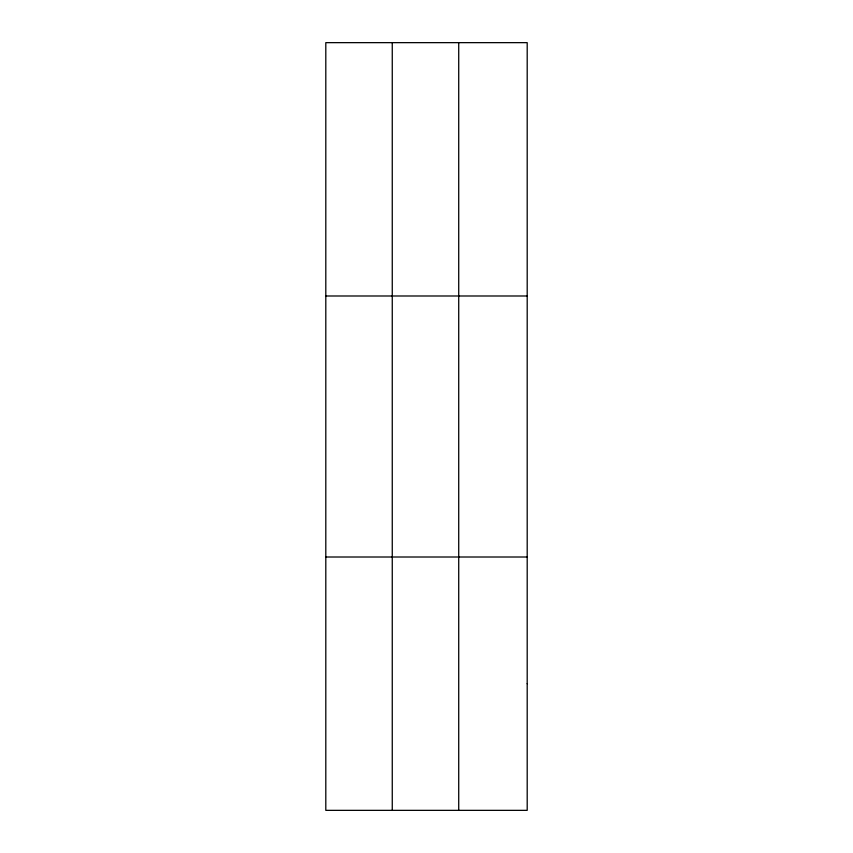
<?xml version="1.0" encoding="UTF-8"?>
<svg xmlns="http://www.w3.org/2000/svg" width="853" height="853" viewBox="0 0 853 853"><rect width="100%" height="100%" fill="white"/><g stroke="black" fill="none" stroke-linecap="round" stroke-linejoin="round"><path stroke-width="1.28" d="M392.263 810.35L392.263 42.65M458.722 810.35L458.722 42.65M325.803 295.991L527.197 295.991M325.803 557.009L527.197 557.009M527.197 683.679L527.197 810.35L325.803 810.35L325.803 42.65L527.197 42.65L527.197 683.679"/></g></svg>
